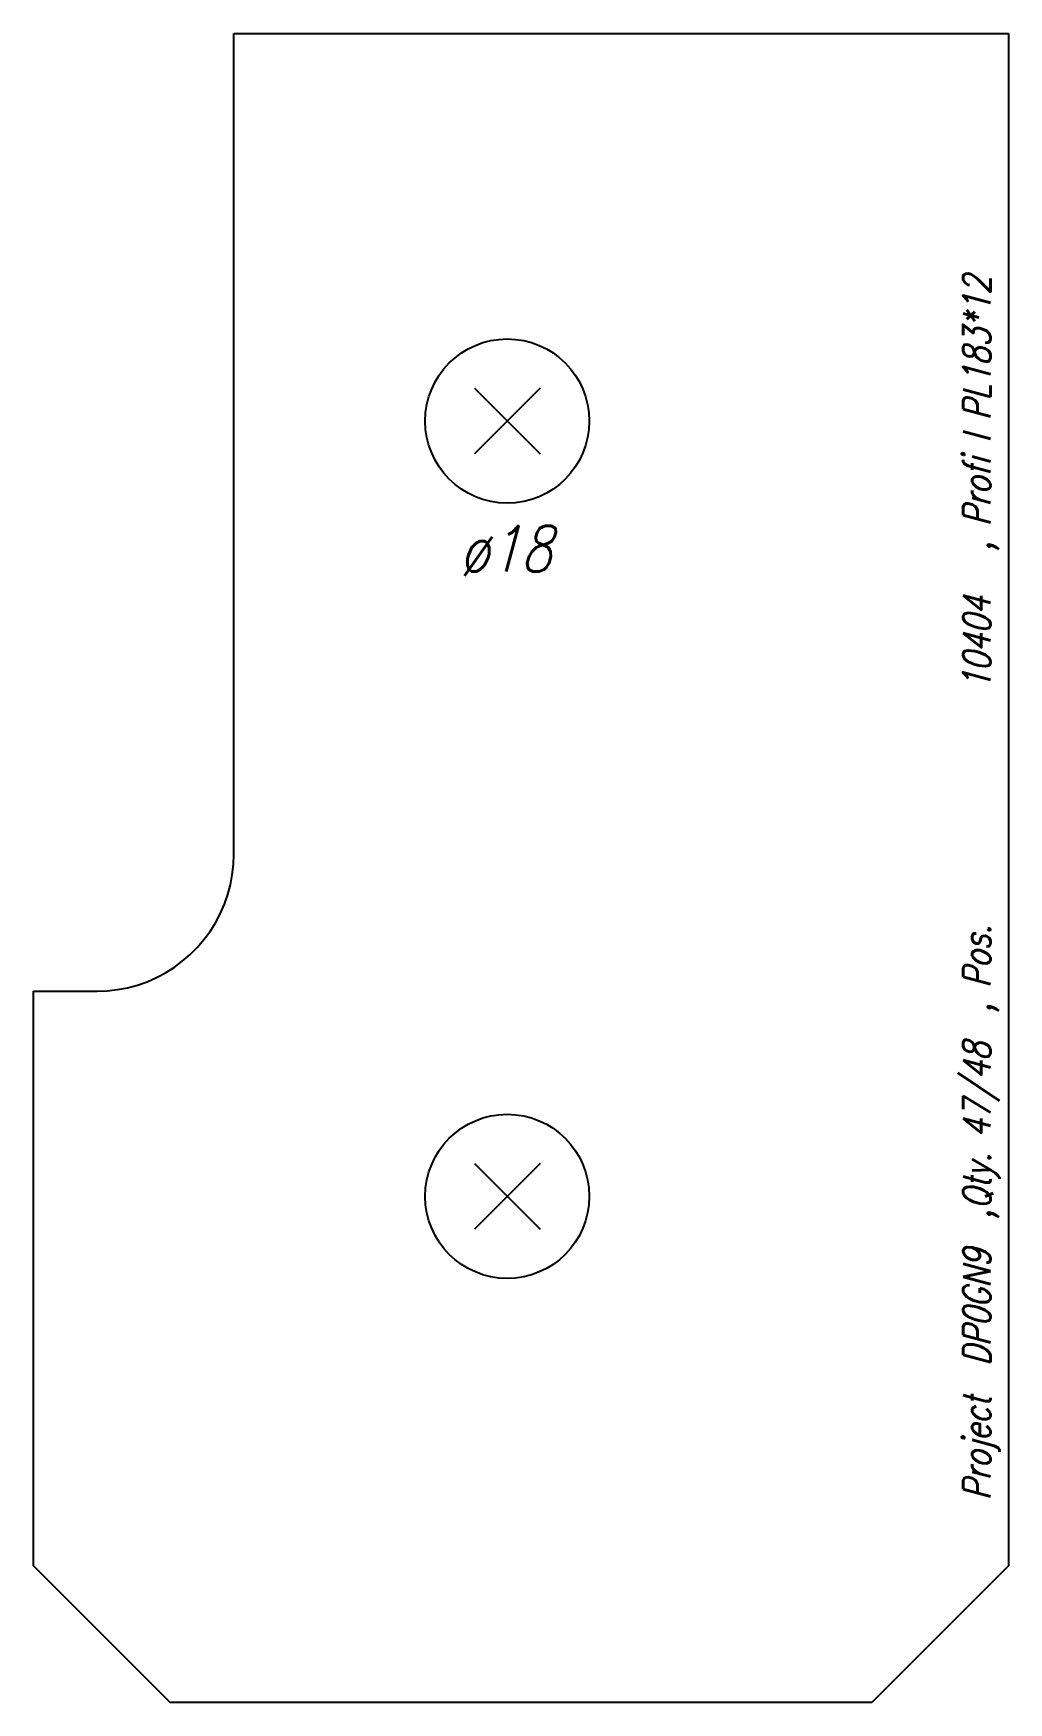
# Model space of a CAD drawing. Extents: x 0 to 107, y -92 to 92.
import ezdxf

# ---------------------------------------------------------------- set-up
doc = ezdxf.new("R2010")
doc.units = 0
doc.header["$LTSCALE"] = 10
for name, color, linetype in [('BEZ_SCHRAUBEN', 7, 'CONTINUOUS'), ('SCHRAUBEN', 7, 'CONTINUOUS'), ('TEILE', 7, 'CONTINUOUS'), ('UNTERSCHRIFT', 7, 'CONTINUOUS')]:
    doc.layers.add(name, color=color, linetype=linetype)
doc.styles.get("Standard").update_dxf_attribs({"font": 'ROMANS'})

msp = doc.modelspace()

# ---------------------------------------------------------------- linework, layer by layer
at = {"layer": 'SCHRAUBEN', "color": 6}
for p, q in [((55.58971, 52.601837), (48.389706, 45.401836)), ((48.389706, 52.601837), (55.58971, 45.401836)), ((55.58971, -32.398163), (48.389706, -39.598164)), ((48.389706, -32.398167), (55.58971, -39.598164))]:
    msp.add_line(p, q, dxfattribs=at)
at = {"layer": 'SCHRAUBEN', "color": 2}
for centre in [(51.989708, 49.001839), (51.989708, -35.998165)]:
    msp.add_circle(centre, 9, dxfattribs=at)
at = {"layer": 'TEILE', "color": 2}
for p, q in [((21.989763, 1.498034), (21.989763, 91.501427)), ((21.989763, 91.501427), (106.992477, 91.501427)), ((106.992477, 91.501427), (106.992477, -76.498161)), ((21.822226, -0.737606), (21.947821, 0.377077)), ((21.947821, 0.377077), (21.989763, 1.498028)), ((21.989763, 1.498028), (21.989763, 1.498034)), ((21.613682, -1.839786), (21.822226, -0.737606)), ((20.952869, -3.982087), (21.323355, -2.923299)), ((21.323355, -2.923299), (21.613682, -1.839786)), ((19.980143, -6.001971), (20.504293, -5.010228)), ((20.504293, -5.010228), (20.952869, -3.982087)), ((18.717232, -7.854318), (19.383343, -6.951772)), ((19.383343, -6.951772), (19.980143, -6.001971)), ((17.19235, -9.497748), (17.985537, -8.704561)), ((17.985537, -8.704561), (18.717232, -7.854318)), ((14.489759, -11.49235), (15.439559, -10.895552)), ((15.439559, -10.895552), (16.342106, -10.229443)), ((16.342106, -10.229443), (17.19235, -9.497748)), ((11.411089, -12.835559), (12.469875, -12.465075)), ((12.469875, -12.465075), (13.498015, -12.016501)), ((13.498015, -12.016501), (14.489759, -11.49235)), ((0, -76.501961), (0, -13.501966)), ((0, -13.501966), (6.989765, -13.501966)), ((6.989765, -13.501966), (8.110714, -13.460022)), ((8.110714, -13.460022), (9.225396, -13.334428)), ((9.225396, -13.334428), (10.327576, -13.125885)), ((10.327576, -13.125885), (11.411089, -12.835559)), ((15, -91.501427), (0, -76.501961)), ((106.992477, -76.498161), (91.992477, -91.498703)), ((91.992477, -91.498703), (15, -91.501427))]:
    msp.add_line(p, q, dxfattribs=at)

# ---------------------------------------------------------------- texts
at = {"layer": 'BEZ_SCHRAUBEN', "color": 2, "oblique": 15, "width": 0.8}
msp.add_text(' ø18', height=5, dxfattribs=at).set_placement((43.9897, 32.501835))
at = {"layer": 'UNTERSCHRIFT', "color": 2, "oblique": 15, "width": 0.8}
for s, p in [('  , Profi l PL183*12', (104.992477, 31.501635)), ('10404', (104.992477, 19.501633)), ('Project  DP0GN9  ,Qty. 47/48  , Pos. ', (104.992477, -69.29837))]:
    msp.add_text(s, height=3, rotation=90, dxfattribs=at).set_placement(p)

doc.saveas('drawing.dxf')
